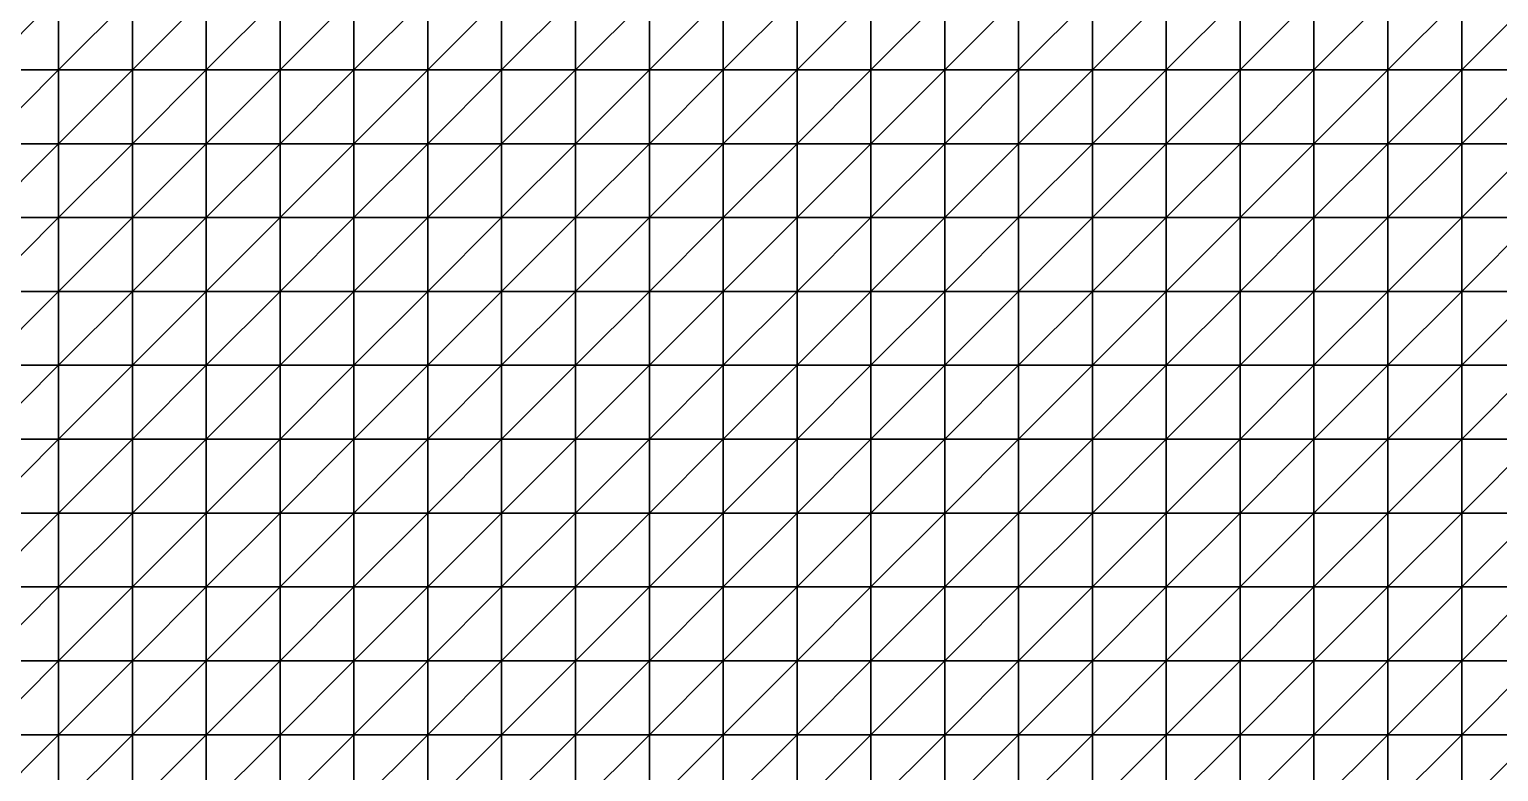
# Model space of a CAD drawing. Header units: metres. Extents: x 351000 to 353000, y 7455000 to 7457000.
# Drawn here: x 351490.1 to 351987.5, y 7455987.5 to 7456238.7 of the extents above; entities that cross this region are included whole.
import ezdxf

# ---------------------------------------------------------------- set-up
doc = ezdxf.new("R2010")
doc.units = ezdxf.units.M

msp = doc.modelspace()

# ---------------------------------------------------------------- linework, layer by layer
at = {"layer": 'TOPOGRAPHY'}
for points in [[(351475, 7456225, 1236.14), (351500, 7456225, 1240.16), (351500, 7456250, 1238.65)], [(351475, 7456225, 1236.14), (351500, 7456250, 1238.65), (351475, 7456250, 1235.26)], [(351500, 7456225, 1240.16), (351525, 7456225, 1244.39), (351525, 7456250, 1242.34)], [(351500, 7456225, 1240.16), (351525, 7456250, 1242.34), (351500, 7456250, 1238.65)], [(351525, 7456225, 1244.39), (351550, 7456225, 1248.75), (351550, 7456250, 1246.29)], [(351525, 7456225, 1244.39), (351550, 7456250, 1246.29), (351525, 7456250, 1242.34)], [(351550, 7456225, 1248.75), (351575, 7456225, 1253.19), (351575, 7456250, 1250.47)], [(351550, 7456225, 1248.75), (351575, 7456250, 1250.47), (351550, 7456250, 1246.29)], [(351575, 7456225, 1253.19), (351600, 7456225, 1257.64), (351600, 7456250, 1254.83)], [(351575, 7456225, 1253.19), (351600, 7456250, 1254.83), (351575, 7456250, 1250.47)], [(351600, 7456225, 1257.64), (351625, 7456225, 1262.03), (351625, 7456250, 1259.3)], [(351600, 7456225, 1257.64), (351625, 7456250, 1259.3), (351600, 7456250, 1254.83)], [(351625, 7456225, 1262.03), (351650, 7456225, 1266.3), (351650, 7456250, 1263.79)], [(351625, 7456225, 1262.03), (351650, 7456250, 1263.79), (351625, 7456250, 1259.3)], [(351650, 7456225, 1266.3), (351675, 7456225, 1270.37), (351675, 7456250, 1268.22)], [(351650, 7456225, 1266.3), (351675, 7456250, 1268.22), (351650, 7456250, 1263.79)], [(351675, 7456225, 1270.37), (351700, 7456225, 1274.17), (351700, 7456250, 1272.49)], [(351675, 7456225, 1270.37), (351700, 7456250, 1272.49), (351675, 7456250, 1268.22)], [(351700, 7456225, 1274.17), (351725, 7456225, 1277.64), (351725, 7456250, 1276.48)], [(351700, 7456225, 1274.17), (351725, 7456250, 1276.48), (351700, 7456250, 1272.49)], [(351725, 7456225, 1277.64), (351750, 7456225, 1280.73), (351750, 7456250, 1280.12)], [(351725, 7456225, 1277.64), (351750, 7456250, 1280.12), (351725, 7456250, 1276.48)], [(351750, 7456225, 1280.73), (351775, 7456225, 1283.38), (351775, 7456250, 1283.32)], [(351750, 7456225, 1280.73), (351775, 7456250, 1283.32), (351750, 7456250, 1280.12)], [(351775, 7456225, 1283.38), (351800, 7456225, 1285.57), (351800, 7456250, 1286.03)], [(351775, 7456225, 1283.38), (351800, 7456250, 1286.03), (351775, 7456250, 1283.32)], [(351800, 7456225, 1285.57), (351825, 7456225, 1287.32), (351825, 7456250, 1288.22)], [(351800, 7456225, 1285.57), (351825, 7456250, 1288.22), (351800, 7456250, 1286.03)], [(351825, 7456225, 1287.32), (351850, 7456225, 1288.64), (351850, 7456250, 1289.89)], [(351825, 7456225, 1287.32), (351850, 7456250, 1289.89), (351825, 7456250, 1288.22)], [(351850, 7456225, 1288.64), (351875, 7456225, 1289.57), (351875, 7456250, 1291.07)], [(351850, 7456225, 1288.64), (351875, 7456250, 1291.07), (351850, 7456250, 1289.89)], [(351875, 7456225, 1289.57), (351900, 7456225, 1290.19), (351900, 7456250, 1291.83)], [(351875, 7456225, 1289.57), (351900, 7456250, 1291.83), (351875, 7456250, 1291.07)], [(351900, 7456225, 1290.19), (351925, 7456225, 1290.58), (351925, 7456250, 1292.22)], [(351900, 7456225, 1290.19), (351925, 7456250, 1292.22), (351900, 7456250, 1291.83)], [(351925, 7456225, 1290.58), (351950, 7456225, 1290.82), (351950, 7456250, 1292.35)], [(351925, 7456225, 1290.58), (351950, 7456250, 1292.35), (351925, 7456250, 1292.22)], [(351950, 7456225, 1290.82), (351975, 7456225, 1291), (351975, 7456250, 1292.3)], [(351950, 7456225, 1290.82), (351975, 7456250, 1292.3), (351950, 7456250, 1292.35)], [(351975, 7456225, 1291), (352000, 7456225, 1291.18), (352000, 7456250, 1292.16)], [(351975, 7456225, 1291), (352000, 7456250, 1292.16), (351975, 7456250, 1292.3)], [(351475, 7456200, 1238.53), (351500, 7456200, 1242.89), (351500, 7456225, 1240.16)], [(351475, 7456200, 1238.53), (351500, 7456225, 1240.16), (351475, 7456225, 1236.14)], [(351500, 7456200, 1242.89), (351525, 7456200, 1247.34), (351525, 7456225, 1244.39)], [(351500, 7456200, 1242.89), (351525, 7456225, 1244.39), (351500, 7456225, 1240.16)], [(351525, 7456200, 1247.34), (351550, 7456200, 1251.79), (351550, 7456225, 1248.75)], [(351525, 7456200, 1247.34), (351550, 7456225, 1248.75), (351525, 7456225, 1244.39)], [(351550, 7456200, 1251.79), (351575, 7456200, 1256.15), (351575, 7456225, 1253.19)], [(351550, 7456200, 1251.79), (351575, 7456225, 1253.19), (351550, 7456225, 1248.75)], [(351575, 7456200, 1256.15), (351600, 7456200, 1260.38), (351600, 7456225, 1257.64)], [(351575, 7456200, 1256.15), (351600, 7456225, 1257.64), (351575, 7456225, 1253.19)], [(351600, 7456200, 1260.38), (351625, 7456200, 1264.43), (351625, 7456225, 1262.03)], [(351600, 7456200, 1260.38), (351625, 7456225, 1262.03), (351600, 7456225, 1257.64)], [(351625, 7456200, 1264.43), (351650, 7456200, 1268.24), (351650, 7456225, 1266.3)], [(351625, 7456200, 1264.43), (351650, 7456225, 1266.3), (351625, 7456225, 1262.03)], [(351650, 7456200, 1268.24), (351675, 7456200, 1271.78), (351675, 7456225, 1270.37)], [(351650, 7456200, 1268.24), (351675, 7456225, 1270.37), (351650, 7456225, 1266.3)], [(351675, 7456200, 1271.78), (351700, 7456200, 1275.03), (351700, 7456225, 1274.17)], [(351675, 7456200, 1271.78), (351700, 7456225, 1274.17), (351675, 7456225, 1270.37)], [(351700, 7456200, 1275.03), (351725, 7456200, 1277.95), (351725, 7456225, 1277.64)], [(351700, 7456200, 1275.03), (351725, 7456225, 1277.64), (351700, 7456225, 1274.17)], [(351725, 7456200, 1277.95), (351750, 7456200, 1280.51), (351750, 7456225, 1280.73)], [(351725, 7456200, 1277.95), (351750, 7456225, 1280.73), (351725, 7456225, 1277.64)], [(351750, 7456200, 1280.51), (351775, 7456200, 1282.72), (351775, 7456225, 1283.38)], [(351750, 7456200, 1280.51), (351775, 7456225, 1283.38), (351750, 7456225, 1280.73)], [(351775, 7456200, 1282.72), (351800, 7456200, 1284.57), (351800, 7456225, 1285.57)], [(351775, 7456200, 1282.72), (351800, 7456225, 1285.57), (351775, 7456225, 1283.38)], [(351800, 7456200, 1284.57), (351825, 7456200, 1286.06), (351825, 7456225, 1287.32)], [(351800, 7456200, 1284.57), (351825, 7456225, 1287.32), (351800, 7456225, 1285.57)], [(351825, 7456200, 1286.06), (351850, 7456200, 1287.24), (351850, 7456225, 1288.64)], [(351825, 7456200, 1286.06), (351850, 7456225, 1288.64), (351825, 7456225, 1287.32)], [(351850, 7456200, 1287.24), (351875, 7456200, 1288.14), (351875, 7456225, 1289.57)], [(351850, 7456200, 1287.24), (351875, 7456225, 1289.57), (351850, 7456225, 1288.64)], [(351875, 7456200, 1288.14), (351900, 7456200, 1288.83), (351900, 7456225, 1290.19)], [(351875, 7456200, 1288.14), (351900, 7456225, 1290.19), (351875, 7456225, 1289.57)], [(351900, 7456200, 1288.83), (351925, 7456200, 1289.36), (351925, 7456225, 1290.58)], [(351900, 7456200, 1288.83), (351925, 7456225, 1290.58), (351900, 7456225, 1290.19)], [(351925, 7456200, 1289.36), (351950, 7456200, 1289.81), (351950, 7456225, 1290.82)], [(351925, 7456200, 1289.36), (351950, 7456225, 1290.82), (351925, 7456225, 1290.58)], [(351950, 7456200, 1289.81), (351975, 7456200, 1290.25), (351975, 7456225, 1291)], [(351950, 7456200, 1289.81), (351975, 7456225, 1291), (351950, 7456225, 1290.82)], [(351975, 7456200, 1290.25), (352000, 7456200, 1290.74), (352000, 7456225, 1291.18)], [(351975, 7456200, 1290.25), (352000, 7456225, 1291.18), (351975, 7456225, 1291)], [(351475, 7456175, 1241.97), (351500, 7456175, 1246.33), (351500, 7456200, 1242.89)], [(351475, 7456175, 1241.97), (351500, 7456200, 1242.89), (351475, 7456200, 1238.53)], [(351500, 7456175, 1246.33), (351525, 7456175, 1250.64), (351525, 7456200, 1247.34)], [(351500, 7456175, 1246.33), (351525, 7456200, 1247.34), (351500, 7456200, 1242.89)], [(351525, 7456175, 1250.64), (351550, 7456175, 1254.83), (351550, 7456200, 1251.79)], [(351525, 7456175, 1250.64), (351550, 7456200, 1251.79), (351525, 7456200, 1247.34)], [(351550, 7456175, 1254.83), (351575, 7456175, 1258.82), (351575, 7456200, 1256.15)], [(351550, 7456175, 1254.83), (351575, 7456200, 1256.15), (351550, 7456200, 1251.79)], [(351575, 7456175, 1258.82), (351600, 7456175, 1262.58), (351600, 7456200, 1260.38)], [(351575, 7456175, 1258.82), (351600, 7456200, 1260.38), (351575, 7456200, 1256.15)], [(351600, 7456175, 1262.58), (351625, 7456175, 1266.09), (351625, 7456200, 1264.43)], [(351600, 7456175, 1262.58), (351625, 7456200, 1264.43), (351600, 7456200, 1260.38)], [(351625, 7456175, 1266.09), (351650, 7456175, 1269.33), (351650, 7456200, 1268.24)], [(351625, 7456175, 1266.09), (351650, 7456200, 1268.24), (351625, 7456200, 1264.43)], [(351650, 7456175, 1269.33), (351675, 7456175, 1272.31), (351675, 7456200, 1271.78)], [(351650, 7456175, 1269.33), (351675, 7456200, 1271.78), (351650, 7456200, 1268.24)], [(351675, 7456175, 1272.31), (351700, 7456175, 1275.04), (351700, 7456200, 1275.03)], [(351675, 7456175, 1272.31), (351700, 7456200, 1275.03), (351675, 7456200, 1271.78)], [(351700, 7456175, 1275.04), (351725, 7456175, 1277.51), (351725, 7456200, 1277.95)], [(351700, 7456175, 1275.04), (351725, 7456200, 1277.95), (351700, 7456200, 1275.03)], [(351725, 7456175, 1277.51), (351750, 7456175, 1279.73), (351750, 7456200, 1280.51)], [(351725, 7456175, 1277.51), (351750, 7456200, 1280.51), (351725, 7456200, 1277.95)], [(351750, 7456175, 1279.73), (351775, 7456175, 1281.7), (351775, 7456200, 1282.72)], [(351750, 7456175, 1279.73), (351775, 7456200, 1282.72), (351750, 7456200, 1280.51)], [(351775, 7456175, 1281.7), (351800, 7456175, 1283.43), (351800, 7456200, 1284.57)], [(351775, 7456175, 1281.7), (351800, 7456200, 1284.57), (351775, 7456200, 1282.72)], [(351800, 7456175, 1283.43), (351825, 7456175, 1284.91), (351825, 7456200, 1286.06)], [(351800, 7456175, 1283.43), (351825, 7456200, 1286.06), (351800, 7456200, 1284.57)], [(351825, 7456175, 1284.91), (351850, 7456175, 1286.18), (351850, 7456200, 1287.24)], [(351825, 7456175, 1284.91), (351850, 7456200, 1287.24), (351825, 7456200, 1286.06)], [(351850, 7456175, 1286.18), (351875, 7456175, 1287.24), (351875, 7456200, 1288.14)], [(351850, 7456175, 1286.18), (351875, 7456200, 1288.14), (351850, 7456200, 1287.24)], [(351875, 7456175, 1287.24), (351900, 7456175, 1288.14), (351900, 7456200, 1288.83)], [(351875, 7456175, 1287.24), (351900, 7456200, 1288.83), (351875, 7456200, 1288.14)], [(351900, 7456175, 1288.14), (351925, 7456175, 1288.9), (351925, 7456200, 1289.36)], [(351900, 7456175, 1288.14), (351925, 7456200, 1289.36), (351900, 7456200, 1288.83)], [(351925, 7456175, 1288.9), (351950, 7456175, 1289.58), (351950, 7456200, 1289.81)], [(351925, 7456175, 1288.9), (351950, 7456200, 1289.81), (351925, 7456200, 1289.36)], [(351950, 7456175, 1289.58), (351975, 7456175, 1290.23), (351975, 7456200, 1290.25)], [(351950, 7456175, 1289.58), (351975, 7456200, 1290.25), (351950, 7456200, 1289.81)], [(351975, 7456175, 1290.23), (352000, 7456175, 1290.88), (352000, 7456200, 1290.74)], [(351975, 7456175, 1290.23), (352000, 7456200, 1290.74), (351975, 7456200, 1290.25)], [(351475, 7456150, 1245.86), (351500, 7456150, 1249.87), (351500, 7456175, 1246.33)], [(351475, 7456150, 1245.86), (351500, 7456175, 1246.33), (351475, 7456175, 1241.97)], [(351500, 7456150, 1249.87), (351525, 7456150, 1253.74), (351525, 7456175, 1250.64)], [(351500, 7456150, 1249.87), (351525, 7456175, 1250.64), (351500, 7456175, 1246.33)], [(351525, 7456150, 1253.74), (351550, 7456150, 1257.41), (351550, 7456175, 1254.83)], [(351525, 7456150, 1253.74), (351550, 7456175, 1254.83), (351525, 7456175, 1250.64)], [(351550, 7456150, 1257.41), (351575, 7456150, 1260.83), (351575, 7456175, 1258.82)], [(351550, 7456150, 1257.41), (351575, 7456175, 1258.82), (351550, 7456175, 1254.83)], [(351575, 7456150, 1260.83), (351600, 7456150, 1264), (351600, 7456175, 1262.58)], [(351575, 7456150, 1260.83), (351600, 7456175, 1262.58), (351575, 7456175, 1258.82)], [(351600, 7456150, 1264), (351625, 7456150, 1266.91), (351625, 7456175, 1266.09)], [(351600, 7456150, 1264), (351625, 7456175, 1266.09), (351600, 7456175, 1262.58)], [(351625, 7456150, 1266.91), (351650, 7456150, 1269.61), (351650, 7456175, 1269.33)], [(351625, 7456150, 1266.91), (351650, 7456175, 1269.33), (351625, 7456175, 1266.09)], [(351650, 7456150, 1269.61), (351675, 7456150, 1272.12), (351675, 7456175, 1272.31)], [(351650, 7456150, 1269.61), (351675, 7456175, 1272.31), (351650, 7456175, 1269.33)], [(351675, 7456150, 1272.12), (351700, 7456150, 1274.47), (351700, 7456175, 1275.04)], [(351675, 7456150, 1272.12), (351700, 7456175, 1275.04), (351675, 7456175, 1272.31)], [(351700, 7456150, 1274.47), (351725, 7456150, 1276.69), (351725, 7456175, 1277.51)], [(351700, 7456150, 1274.47), (351725, 7456175, 1277.51), (351700, 7456175, 1275.04)], [(351725, 7456150, 1276.69), (351750, 7456150, 1278.78), (351750, 7456175, 1279.73)], [(351725, 7456150, 1276.69), (351750, 7456175, 1279.73), (351725, 7456175, 1277.51)], [(351750, 7456150, 1278.78), (351775, 7456150, 1280.75), (351775, 7456175, 1281.7)], [(351750, 7456150, 1278.78), (351775, 7456175, 1281.7), (351750, 7456175, 1279.73)], [(351775, 7456150, 1280.75), (351800, 7456150, 1282.59), (351800, 7456175, 1283.43)], [(351775, 7456150, 1280.75), (351800, 7456175, 1283.43), (351775, 7456175, 1281.7)], [(351800, 7456150, 1282.59), (351825, 7456150, 1284.28), (351825, 7456175, 1284.91)], [(351800, 7456150, 1282.59), (351825, 7456175, 1284.91), (351800, 7456175, 1283.43)], [(351825, 7456150, 1284.28), (351850, 7456150, 1285.8), (351850, 7456175, 1286.18)], [(351825, 7456150, 1284.28), (351850, 7456175, 1286.18), (351825, 7456175, 1284.91)], [(351850, 7456150, 1285.8), (351875, 7456150, 1287.15), (351875, 7456175, 1287.24)], [(351850, 7456150, 1285.8), (351875, 7456175, 1287.24), (351850, 7456175, 1286.18)], [(351875, 7456150, 1287.15), (351900, 7456150, 1288.31), (351900, 7456175, 1288.14)], [(351875, 7456150, 1287.15), (351900, 7456175, 1288.14), (351875, 7456175, 1287.24)], [(351900, 7456150, 1288.31), (351925, 7456150, 1289.29), (351925, 7456175, 1288.9)], [(351900, 7456150, 1288.31), (351925, 7456175, 1288.9), (351900, 7456175, 1288.14)], [(351925, 7456150, 1289.29), (351950, 7456150, 1290.12), (351950, 7456175, 1289.58)], [(351925, 7456150, 1289.29), (351950, 7456175, 1289.58), (351925, 7456175, 1288.9)], [(351950, 7456150, 1290.12), (351975, 7456150, 1290.83), (351975, 7456175, 1290.23)], [(351950, 7456150, 1290.12), (351975, 7456175, 1290.23), (351950, 7456175, 1289.58)], [(351975, 7456150, 1290.83), (352000, 7456150, 1291.46), (352000, 7456175, 1290.88)], [(351975, 7456150, 1290.83), (352000, 7456175, 1290.88), (351975, 7456175, 1290.23)], [(351475, 7456125, 1249.59), (351500, 7456125, 1253.03), (351500, 7456150, 1249.87)], [(351475, 7456125, 1249.59), (351500, 7456150, 1249.87), (351475, 7456150, 1245.86)], [(351500, 7456125, 1253.03), (351525, 7456125, 1256.29), (351525, 7456150, 1253.74)], [(351500, 7456125, 1253.03), (351525, 7456150, 1253.74), (351500, 7456150, 1249.87)], [(351525, 7456125, 1256.29), (351550, 7456125, 1259.33), (351550, 7456150, 1257.41)], [(351525, 7456125, 1256.29), (351550, 7456150, 1257.41), (351525, 7456150, 1253.74)], [(351550, 7456125, 1259.33), (351575, 7456125, 1262.13), (351575, 7456150, 1260.83)], [(351550, 7456125, 1259.33), (351575, 7456150, 1260.83), (351550, 7456150, 1257.41)], [(351575, 7456125, 1262.13), (351600, 7456125, 1264.72), (351600, 7456150, 1264)], [(351575, 7456125, 1262.13), (351600, 7456150, 1264), (351575, 7456150, 1260.83)], [(351600, 7456125, 1264.72), (351625, 7456125, 1267.13), (351625, 7456150, 1266.91)], [(351600, 7456125, 1264.72), (351625, 7456150, 1266.91), (351600, 7456150, 1264)], [(351625, 7456125, 1267.13), (351650, 7456125, 1269.41), (351650, 7456150, 1269.61)], [(351625, 7456125, 1267.13), (351650, 7456150, 1269.61), (351625, 7456150, 1266.91)], [(351650, 7456125, 1269.41), (351675, 7456125, 1271.62), (351675, 7456150, 1272.12)], [(351650, 7456125, 1269.41), (351675, 7456150, 1272.12), (351650, 7456150, 1269.61)], [(351675, 7456125, 1271.62), (351700, 7456125, 1273.79), (351700, 7456150, 1274.47)], [(351675, 7456125, 1271.62), (351700, 7456150, 1274.47), (351675, 7456150, 1272.12)], [(351700, 7456125, 1273.79), (351725, 7456125, 1275.96), (351725, 7456150, 1276.69)], [(351700, 7456125, 1273.79), (351725, 7456150, 1276.69), (351700, 7456150, 1274.47)], [(351725, 7456125, 1275.96), (351750, 7456125, 1278.13), (351750, 7456150, 1278.78)], [(351725, 7456125, 1275.96), (351750, 7456150, 1278.78), (351725, 7456150, 1276.69)], [(351750, 7456125, 1278.13), (351775, 7456125, 1280.29), (351775, 7456150, 1280.75)], [(351750, 7456125, 1278.13), (351775, 7456150, 1280.75), (351750, 7456150, 1278.78)], [(351775, 7456125, 1280.29), (351800, 7456125, 1282.39), (351800, 7456150, 1282.59)], [(351775, 7456125, 1280.29), (351800, 7456150, 1282.59), (351775, 7456150, 1280.75)], [(351800, 7456125, 1282.39), (351825, 7456125, 1284.39), (351825, 7456150, 1284.28)], [(351800, 7456125, 1282.39), (351825, 7456150, 1284.28), (351800, 7456150, 1282.59)], [(351825, 7456125, 1284.39), (351850, 7456125, 1286.24), (351850, 7456150, 1285.8)], [(351825, 7456125, 1284.39), (351850, 7456150, 1285.8), (351825, 7456150, 1284.28)], [(351850, 7456125, 1286.24), (351875, 7456125, 1287.88), (351875, 7456150, 1287.15)], [(351850, 7456125, 1286.24), (351875, 7456150, 1287.15), (351850, 7456150, 1285.8)], [(351875, 7456125, 1287.88), (351900, 7456125, 1289.26), (351900, 7456150, 1288.31)], [(351875, 7456125, 1287.88), (351900, 7456150, 1288.31), (351875, 7456150, 1287.15)], [(351900, 7456125, 1289.26), (351925, 7456125, 1290.38), (351925, 7456150, 1289.29)], [(351900, 7456125, 1289.26), (351925, 7456150, 1289.29), (351900, 7456150, 1288.31)], [(351925, 7456125, 1290.38), (351950, 7456125, 1291.23), (351950, 7456150, 1290.12)], [(351925, 7456125, 1290.38), (351950, 7456150, 1290.12), (351925, 7456150, 1289.29)], [(351950, 7456125, 1291.23), (351975, 7456125, 1291.82), (351975, 7456150, 1290.83)], [(351950, 7456125, 1291.23), (351975, 7456150, 1290.83), (351950, 7456150, 1290.12)], [(351975, 7456125, 1291.82), (352000, 7456125, 1292.23), (352000, 7456150, 1291.46)], [(351975, 7456125, 1291.82), (352000, 7456150, 1291.46), (351975, 7456150, 1290.83)], [(351475, 7456100, 1252.74), (351500, 7456100, 1255.55), (351500, 7456125, 1253.03)], [(351475, 7456100, 1252.74), (351500, 7456125, 1253.03), (351475, 7456125, 1249.59)], [(351500, 7456100, 1255.55), (351525, 7456100, 1258.19), (351525, 7456125, 1256.29)], [(351500, 7456100, 1255.55), (351525, 7456125, 1256.29), (351500, 7456125, 1253.03)], [(351525, 7456100, 1258.19), (351550, 7456100, 1260.66), (351550, 7456125, 1259.33)], [(351525, 7456100, 1258.19), (351550, 7456125, 1259.33), (351525, 7456125, 1256.29)], [(351550, 7456100, 1260.66), (351575, 7456100, 1262.95), (351575, 7456125, 1262.13)], [(351550, 7456100, 1260.66), (351575, 7456125, 1262.13), (351550, 7456125, 1259.33)], [(351575, 7456100, 1262.95), (351600, 7456100, 1265.11), (351600, 7456125, 1264.72)], [(351575, 7456100, 1262.95), (351600, 7456125, 1264.72), (351575, 7456125, 1262.13)], [(351600, 7456100, 1265.11), (351625, 7456100, 1267.19), (351625, 7456125, 1267.13)], [(351600, 7456100, 1265.11), (351625, 7456125, 1267.13), (351600, 7456125, 1264.72)], [(351625, 7456100, 1267.19), (351650, 7456100, 1269.25), (351650, 7456125, 1269.41)], [(351625, 7456100, 1267.19), (351650, 7456125, 1269.41), (351625, 7456125, 1267.13)], [(351650, 7456100, 1269.25), (351675, 7456100, 1271.35), (351675, 7456125, 1271.62)], [(351650, 7456100, 1269.25), (351675, 7456125, 1271.62), (351650, 7456125, 1269.41)], [(351675, 7456100, 1271.35), (351700, 7456100, 1273.52), (351700, 7456125, 1273.79)], [(351675, 7456100, 1271.35), (351700, 7456125, 1273.79), (351675, 7456125, 1271.62)], [(351700, 7456100, 1273.52), (351725, 7456100, 1275.79), (351725, 7456125, 1275.96)], [(351700, 7456100, 1273.52), (351725, 7456125, 1275.96), (351700, 7456125, 1273.79)], [(351725, 7456100, 1275.79), (351750, 7456100, 1278.15), (351750, 7456125, 1278.13)], [(351725, 7456100, 1275.79), (351750, 7456125, 1278.13), (351725, 7456125, 1275.96)], [(351750, 7456100, 1278.15), (351775, 7456100, 1280.56), (351775, 7456125, 1280.29)], [(351750, 7456100, 1278.15), (351775, 7456125, 1280.29), (351750, 7456125, 1278.13)], [(351775, 7456100, 1280.56), (351800, 7456100, 1282.95), (351800, 7456125, 1282.39)], [(351775, 7456100, 1280.56), (351800, 7456125, 1282.39), (351775, 7456125, 1280.29)], [(351800, 7456100, 1282.95), (351825, 7456100, 1285.25), (351825, 7456125, 1284.39)], [(351800, 7456100, 1282.95), (351825, 7456125, 1284.39), (351800, 7456125, 1282.39)], [(351825, 7456100, 1285.25), (351850, 7456100, 1287.36), (351850, 7456125, 1286.24)], [(351825, 7456100, 1285.25), (351850, 7456125, 1286.24), (351825, 7456125, 1284.39)], [(351850, 7456100, 1287.36), (351875, 7456100, 1289.21), (351875, 7456125, 1287.88)], [(351850, 7456100, 1287.36), (351875, 7456125, 1287.88), (351850, 7456125, 1286.24)], [(351875, 7456100, 1289.21), (351900, 7456100, 1290.71), (351900, 7456125, 1289.26)], [(351875, 7456100, 1289.21), (351900, 7456125, 1289.26), (351875, 7456125, 1287.88)], [(351900, 7456100, 1290.71), (351925, 7456100, 1291.82), (351925, 7456125, 1290.38)], [(351900, 7456100, 1290.71), (351925, 7456125, 1290.38), (351900, 7456125, 1289.26)], [(351925, 7456100, 1291.82), (351950, 7456100, 1292.54), (351950, 7456125, 1291.23)], [(351925, 7456100, 1291.82), (351950, 7456125, 1291.23), (351925, 7456125, 1290.38)], [(351950, 7456100, 1292.54), (351975, 7456100, 1292.9), (351975, 7456125, 1291.82)], [(351950, 7456100, 1292.54), (351975, 7456125, 1291.82), (351950, 7456125, 1291.23)], [(351975, 7456100, 1292.9), (352000, 7456100, 1292.95), (352000, 7456125, 1292.23)], [(351975, 7456100, 1292.9), (352000, 7456125, 1292.23), (351975, 7456125, 1291.82)], [(351475, 7456075, 1255.14), (351500, 7456075, 1257.43), (351500, 7456100, 1255.55)], [(351475, 7456075, 1255.14), (351500, 7456100, 1255.55), (351475, 7456100, 1252.74)], [(351500, 7456075, 1257.43), (351525, 7456075, 1259.63), (351525, 7456100, 1258.19)], [(351500, 7456075, 1257.43), (351525, 7456100, 1258.19), (351500, 7456100, 1255.55)], [(351525, 7456075, 1259.63), (351550, 7456075, 1261.72), (351550, 7456100, 1260.66)], [(351525, 7456075, 1259.63), (351550, 7456100, 1260.66), (351525, 7456100, 1258.19)], [(351550, 7456075, 1261.72), (351575, 7456075, 1263.73), (351575, 7456100, 1262.95)], [(351550, 7456075, 1261.72), (351575, 7456100, 1262.95), (351550, 7456100, 1260.66)], [(351575, 7456075, 1263.73), (351600, 7456075, 1265.69), (351600, 7456100, 1265.11)], [(351575, 7456075, 1263.73), (351600, 7456100, 1265.11), (351575, 7456100, 1262.95)], [(351600, 7456075, 1265.69), (351625, 7456075, 1267.65), (351625, 7456100, 1267.19)], [(351600, 7456075, 1265.69), (351625, 7456100, 1267.19), (351600, 7456100, 1265.11)], [(351625, 7456075, 1267.65), (351650, 7456075, 1269.68), (351650, 7456100, 1269.25)], [(351625, 7456075, 1267.65), (351650, 7456100, 1269.25), (351625, 7456100, 1267.19)], [(351650, 7456075, 1269.68), (351675, 7456075, 1271.8), (351675, 7456100, 1271.35)], [(351650, 7456075, 1269.68), (351675, 7456100, 1271.35), (351650, 7456100, 1269.25)], [(351675, 7456075, 1271.8), (351700, 7456075, 1274.07), (351700, 7456100, 1273.52)], [(351675, 7456075, 1271.8), (351700, 7456100, 1273.52), (351675, 7456100, 1271.35)], [(351700, 7456075, 1274.07), (351725, 7456075, 1276.48), (351725, 7456100, 1275.79)], [(351700, 7456075, 1274.07), (351725, 7456100, 1275.79), (351700, 7456100, 1273.52)], [(351725, 7456075, 1276.48), (351750, 7456075, 1279.01), (351750, 7456100, 1278.15)], [(351725, 7456075, 1276.48), (351750, 7456100, 1278.15), (351725, 7456100, 1275.79)], [(351750, 7456075, 1279.01), (351775, 7456075, 1281.6), (351775, 7456100, 1280.56)], [(351750, 7456075, 1279.01), (351775, 7456100, 1280.56), (351750, 7456100, 1278.15)], [(351775, 7456075, 1281.6), (351800, 7456075, 1284.18), (351800, 7456100, 1282.95)], [(351775, 7456075, 1281.6), (351800, 7456100, 1282.95), (351775, 7456100, 1280.56)], [(351800, 7456075, 1284.18), (351825, 7456075, 1286.63), (351825, 7456100, 1285.25)], [(351800, 7456075, 1284.18), (351825, 7456100, 1285.25), (351800, 7456100, 1282.95)], [(351825, 7456075, 1286.63), (351850, 7456075, 1288.86), (351850, 7456100, 1287.36)], [(351825, 7456075, 1286.63), (351850, 7456100, 1287.36), (351825, 7456100, 1285.25)], [(351850, 7456075, 1288.86), (351875, 7456075, 1290.75), (351875, 7456100, 1289.21)], [(351850, 7456075, 1288.86), (351875, 7456100, 1289.21), (351850, 7456100, 1287.36)], [(351875, 7456075, 1290.75), (351900, 7456075, 1292.22), (351900, 7456100, 1290.71)], [(351875, 7456075, 1290.75), (351900, 7456100, 1290.71), (351875, 7456100, 1289.21)], [(351900, 7456075, 1292.22), (351925, 7456075, 1293.23), (351925, 7456100, 1291.82)], [(351900, 7456075, 1292.22), (351925, 7456100, 1291.82), (351900, 7456100, 1290.71)], [(351925, 7456075, 1293.23), (351950, 7456075, 1293.75), (351950, 7456100, 1292.54)], [(351925, 7456075, 1293.23), (351950, 7456100, 1292.54), (351925, 7456100, 1291.82)], [(351950, 7456075, 1293.75), (351975, 7456075, 1293.83), (351975, 7456100, 1292.9)], [(351950, 7456075, 1293.75), (351975, 7456100, 1292.9), (351950, 7456100, 1292.54)], [(351975, 7456075, 1293.83), (352000, 7456075, 1293.54), (352000, 7456100, 1292.95)], [(351975, 7456075, 1293.83), (352000, 7456100, 1292.95), (351975, 7456100, 1292.9)], [(351475, 7456050, 1256.92), (351500, 7456050, 1258.96), (351500, 7456075, 1257.43)], [(351475, 7456050, 1256.92), (351500, 7456075, 1257.43), (351475, 7456075, 1255.14)], [(351500, 7456050, 1258.96), (351525, 7456050, 1260.99), (351525, 7456075, 1259.63)], [(351500, 7456050, 1258.96), (351525, 7456075, 1259.63), (351500, 7456075, 1257.43)], [(351525, 7456050, 1260.99), (351550, 7456050, 1263), (351550, 7456075, 1261.72)], [(351525, 7456050, 1260.99), (351550, 7456075, 1261.72), (351525, 7456075, 1259.63)], [(351550, 7456050, 1263), (351575, 7456050, 1264.99), (351575, 7456075, 1263.73)], [(351550, 7456050, 1263), (351575, 7456075, 1263.73), (351550, 7456075, 1261.72)], [(351575, 7456050, 1264.99), (351600, 7456050, 1266.98), (351600, 7456075, 1265.69)], [(351575, 7456050, 1264.99), (351600, 7456075, 1265.69), (351575, 7456075, 1263.73)], [(351600, 7456050, 1266.98), (351625, 7456050, 1269.01), (351625, 7456075, 1267.65)], [(351600, 7456050, 1266.98), (351625, 7456075, 1267.65), (351600, 7456075, 1265.69)], [(351625, 7456050, 1269.01), (351650, 7456050, 1271.11), (351650, 7456075, 1269.68)], [(351625, 7456050, 1269.01), (351650, 7456075, 1269.68), (351625, 7456075, 1267.65)], [(351650, 7456050, 1271.11), (351675, 7456050, 1273.32), (351675, 7456075, 1271.8)], [(351650, 7456050, 1271.11), (351675, 7456075, 1271.8), (351650, 7456075, 1269.68)], [(351675, 7456050, 1273.32), (351700, 7456050, 1275.65), (351700, 7456075, 1274.07)], [(351675, 7456050, 1273.32), (351700, 7456075, 1274.07), (351675, 7456075, 1271.8)], [(351700, 7456050, 1275.65), (351725, 7456050, 1278.11), (351725, 7456075, 1276.48)], [(351700, 7456050, 1275.65), (351725, 7456075, 1276.48), (351700, 7456075, 1274.07)], [(351725, 7456050, 1278.11), (351750, 7456050, 1280.66), (351750, 7456075, 1279.01)], [(351725, 7456050, 1278.11), (351750, 7456075, 1279.01), (351725, 7456075, 1276.48)], [(351750, 7456050, 1280.66), (351775, 7456050, 1283.24), (351775, 7456075, 1281.6)], [(351750, 7456050, 1280.66), (351775, 7456075, 1281.6), (351750, 7456075, 1279.01)], [(351775, 7456050, 1283.24), (351800, 7456050, 1285.78), (351800, 7456075, 1284.18)], [(351775, 7456050, 1283.24), (351800, 7456075, 1284.18), (351775, 7456075, 1281.6)], [(351800, 7456050, 1285.78), (351825, 7456050, 1288.18), (351825, 7456075, 1286.63)], [(351800, 7456050, 1285.78), (351825, 7456075, 1286.63), (351800, 7456075, 1284.18)], [(351825, 7456050, 1288.18), (351850, 7456050, 1290.32), (351850, 7456075, 1288.86)], [(351825, 7456050, 1288.18), (351850, 7456075, 1288.86), (351825, 7456075, 1286.63)], [(351850, 7456050, 1290.32), (351875, 7456050, 1292.1), (351875, 7456075, 1290.75)], [(351850, 7456050, 1290.32), (351875, 7456075, 1290.75), (351850, 7456075, 1288.86)], [(351875, 7456050, 1292.1), (351900, 7456050, 1293.44), (351900, 7456075, 1292.22)], [(351875, 7456050, 1292.1), (351900, 7456075, 1292.22), (351875, 7456075, 1290.75)], [(351900, 7456050, 1293.44), (351925, 7456050, 1294.29), (351925, 7456075, 1293.23)], [(351900, 7456050, 1293.44), (351925, 7456075, 1293.23), (351900, 7456075, 1292.22)], [(351925, 7456050, 1294.29), (351950, 7456050, 1294.64), (351950, 7456075, 1293.75)], [(351925, 7456050, 1294.29), (351950, 7456075, 1293.75), (351925, 7456075, 1293.23)], [(351950, 7456050, 1294.64), (351975, 7456050, 1294.54), (351975, 7456075, 1293.83)], [(351950, 7456050, 1294.64), (351975, 7456075, 1293.83), (351950, 7456075, 1293.75)], [(351975, 7456050, 1294.54), (352000, 7456050, 1294.07), (352000, 7456075, 1293.54)], [(351975, 7456050, 1294.54), (352000, 7456075, 1293.54), (351975, 7456075, 1293.83)], [(351475, 7456025, 1258.4), (351500, 7456025, 1260.52), (351500, 7456050, 1258.96)], [(351475, 7456025, 1258.4), (351500, 7456050, 1258.96), (351475, 7456050, 1256.92)], [(351500, 7456025, 1260.52), (351525, 7456025, 1262.71), (351525, 7456050, 1260.99)], [(351500, 7456025, 1260.52), (351525, 7456050, 1260.99), (351500, 7456050, 1258.96)], [(351525, 7456025, 1262.71), (351550, 7456025, 1264.93), (351550, 7456050, 1263)], [(351525, 7456025, 1262.71), (351550, 7456050, 1263), (351525, 7456050, 1260.99)], [(351550, 7456025, 1264.93), (351575, 7456025, 1267.14), (351575, 7456050, 1264.99)], [(351550, 7456025, 1264.93), (351575, 7456050, 1264.99), (351550, 7456050, 1263)], [(351575, 7456025, 1267.14), (351600, 7456025, 1269.34), (351600, 7456050, 1266.98)], [(351575, 7456025, 1267.14), (351600, 7456050, 1266.98), (351575, 7456050, 1264.99)], [(351600, 7456025, 1269.34), (351625, 7456025, 1271.53), (351625, 7456050, 1269.01)], [(351600, 7456025, 1269.34), (351625, 7456050, 1269.01), (351600, 7456050, 1266.98)], [(351625, 7456025, 1271.53), (351650, 7456025, 1273.73), (351650, 7456050, 1271.11)], [(351625, 7456025, 1271.53), (351650, 7456050, 1271.11), (351625, 7456050, 1269.01)], [(351650, 7456025, 1273.73), (351675, 7456025, 1275.95), (351675, 7456050, 1273.32)], [(351650, 7456025, 1273.73), (351675, 7456050, 1273.32), (351650, 7456050, 1271.11)], [(351675, 7456025, 1275.95), (351700, 7456025, 1278.22), (351700, 7456050, 1275.65)], [(351675, 7456025, 1275.95), (351700, 7456050, 1275.65), (351675, 7456050, 1273.32)], [(351700, 7456025, 1278.22), (351725, 7456025, 1280.52), (351725, 7456050, 1278.11)], [(351700, 7456025, 1278.22), (351725, 7456050, 1278.11), (351700, 7456050, 1275.65)], [(351725, 7456025, 1280.52), (351750, 7456025, 1282.85), (351750, 7456050, 1280.66)], [(351725, 7456025, 1280.52), (351750, 7456050, 1280.66), (351725, 7456050, 1278.11)], [(351750, 7456025, 1282.85), (351775, 7456025, 1285.17), (351775, 7456050, 1283.24)], [(351750, 7456025, 1282.85), (351775, 7456050, 1283.24), (351750, 7456050, 1280.66)], [(351775, 7456025, 1285.17), (351800, 7456025, 1287.42), (351800, 7456050, 1285.78)], [(351775, 7456025, 1285.17), (351800, 7456050, 1285.78), (351775, 7456050, 1283.24)], [(351800, 7456025, 1287.42), (351825, 7456025, 1289.52), (351825, 7456050, 1288.18)], [(351800, 7456025, 1287.42), (351825, 7456050, 1288.18), (351800, 7456050, 1285.78)], [(351825, 7456025, 1289.52), (351850, 7456025, 1291.4), (351850, 7456050, 1290.32)], [(351825, 7456025, 1289.52), (351850, 7456050, 1290.32), (351825, 7456050, 1288.18)], [(351850, 7456025, 1291.4), (351875, 7456025, 1292.96), (351875, 7456050, 1292.1)], [(351850, 7456025, 1291.4), (351875, 7456050, 1292.1), (351850, 7456050, 1290.32)], [(351875, 7456025, 1292.96), (351900, 7456025, 1294.14), (351900, 7456050, 1293.44)], [(351875, 7456025, 1292.96), (351900, 7456050, 1293.44), (351875, 7456050, 1292.1)], [(351900, 7456025, 1294.14), (351925, 7456025, 1294.9), (351925, 7456050, 1294.29)], [(351900, 7456025, 1294.14), (351925, 7456050, 1294.29), (351900, 7456050, 1293.44)], [(351925, 7456025, 1294.9), (351950, 7456025, 1295.22), (351950, 7456050, 1294.64)], [(351925, 7456025, 1294.9), (351950, 7456050, 1294.64), (351925, 7456050, 1294.29)], [(351950, 7456025, 1295.22), (351975, 7456025, 1295.16), (351975, 7456050, 1294.54)], [(351950, 7456025, 1295.22), (351975, 7456050, 1294.54), (351950, 7456050, 1294.64)], [(351975, 7456025, 1295.16), (352000, 7456025, 1294.78), (352000, 7456050, 1294.07)], [(351975, 7456025, 1295.16), (352000, 7456050, 1294.07), (351975, 7456050, 1294.54)], [(351475, 7456000, 1260.01), (351500, 7456000, 1262.52), (351500, 7456025, 1260.52)], [(351475, 7456000, 1260.01), (351500, 7456025, 1260.52), (351475, 7456025, 1258.4)], [(351500, 7456000, 1262.52), (351525, 7456000, 1265.14), (351525, 7456025, 1262.71)], [(351500, 7456000, 1262.52), (351525, 7456025, 1262.71), (351500, 7456025, 1260.52)], [(351525, 7456000, 1265.14), (351550, 7456000, 1267.78), (351550, 7456025, 1264.93)], [(351525, 7456000, 1265.14), (351550, 7456025, 1264.93), (351525, 7456025, 1262.71)], [(351550, 7456000, 1267.78), (351575, 7456000, 1270.37), (351575, 7456025, 1267.14)], [(351550, 7456000, 1267.78), (351575, 7456025, 1267.14), (351550, 7456025, 1264.93)], [(351575, 7456000, 1270.37), (351600, 7456000, 1272.85), (351600, 7456025, 1269.34)], [(351575, 7456000, 1270.37), (351600, 7456025, 1269.34), (351575, 7456025, 1267.14)], [(351600, 7456000, 1272.85), (351625, 7456000, 1275.2), (351625, 7456025, 1271.53)], [(351600, 7456000, 1272.85), (351625, 7456025, 1271.53), (351600, 7456025, 1269.34)], [(351625, 7456000, 1275.2), (351650, 7456000, 1277.41), (351650, 7456025, 1273.73)], [(351625, 7456000, 1275.2), (351650, 7456025, 1273.73), (351625, 7456025, 1271.53)], [(351650, 7456000, 1277.41), (351675, 7456000, 1279.5), (351675, 7456025, 1275.95)], [(351650, 7456000, 1277.41), (351675, 7456025, 1275.95), (351650, 7456025, 1273.73)], [(351675, 7456000, 1279.5), (351700, 7456000, 1281.49), (351700, 7456025, 1278.22)], [(351675, 7456000, 1279.5), (351700, 7456025, 1278.22), (351675, 7456025, 1275.95)], [(351700, 7456000, 1281.49), (351725, 7456000, 1283.4), (351725, 7456025, 1280.52)], [(351700, 7456000, 1281.49), (351725, 7456025, 1280.52), (351700, 7456025, 1278.22)], [(351725, 7456000, 1283.4), (351750, 7456000, 1285.25), (351750, 7456025, 1282.85)], [(351725, 7456000, 1283.4), (351750, 7456025, 1282.85), (351725, 7456025, 1280.52)], [(351750, 7456000, 1285.25), (351775, 7456000, 1287.05), (351775, 7456025, 1285.17)], [(351750, 7456000, 1285.25), (351775, 7456025, 1285.17), (351750, 7456025, 1282.85)], [(351775, 7456000, 1287.05), (351800, 7456000, 1288.78), (351800, 7456025, 1287.42)], [(351775, 7456000, 1287.05), (351800, 7456025, 1287.42), (351775, 7456025, 1285.17)], [(351800, 7456000, 1288.78), (351825, 7456000, 1290.42), (351825, 7456025, 1289.52)], [(351800, 7456000, 1288.78), (351825, 7456025, 1289.52), (351800, 7456025, 1287.42)], [(351825, 7456000, 1290.42), (351850, 7456000, 1291.93), (351850, 7456025, 1291.4)], [(351825, 7456000, 1290.42), (351850, 7456025, 1291.4), (351825, 7456025, 1289.52)], [(351850, 7456000, 1291.93), (351875, 7456000, 1293.25), (351875, 7456025, 1292.96)], [(351850, 7456000, 1291.93), (351875, 7456025, 1292.96), (351850, 7456025, 1291.4)], [(351875, 7456000, 1293.25), (351900, 7456000, 1294.33), (351900, 7456025, 1294.14)], [(351875, 7456000, 1293.25), (351900, 7456025, 1294.14), (351875, 7456025, 1292.96)], [(351900, 7456000, 1294.33), (351925, 7456000, 1295.15), (351925, 7456025, 1294.9)], [(351900, 7456000, 1294.33), (351925, 7456025, 1294.9), (351900, 7456025, 1294.14)], [(351925, 7456000, 1295.15), (351950, 7456000, 1295.68), (351950, 7456025, 1295.22)], [(351925, 7456000, 1295.15), (351950, 7456025, 1295.22), (351925, 7456025, 1294.9)], [(351950, 7456000, 1295.68), (351975, 7456000, 1295.95), (351975, 7456025, 1295.16)], [(351950, 7456000, 1295.68), (351975, 7456025, 1295.16), (351950, 7456025, 1295.22)], [(351975, 7456000, 1295.95), (352000, 7456000, 1296.01), (352000, 7456025, 1294.78)], [(351975, 7456000, 1295.95), (352000, 7456025, 1294.78), (351975, 7456025, 1295.16)], [(351475, 7455975, 1262.07), (351500, 7455975, 1265.2), (351500, 7456000, 1262.52)], [(351475, 7455975, 1262.07), (351500, 7456000, 1262.52), (351475, 7456000, 1260.01)], [(351500, 7455975, 1265.2), (351525, 7455975, 1268.41), (351525, 7456000, 1265.14)], [(351500, 7455975, 1265.2), (351525, 7456000, 1265.14), (351500, 7456000, 1262.52)], [(351525, 7455975, 1268.41), (351550, 7455975, 1271.56), (351550, 7456000, 1267.78)], [(351525, 7455975, 1268.41), (351550, 7456000, 1267.78), (351525, 7456000, 1265.14)], [(351550, 7455975, 1271.56), (351575, 7455975, 1274.55), (351575, 7456000, 1270.37)], [(351550, 7455975, 1271.56), (351575, 7456000, 1270.37), (351550, 7456000, 1267.78)], [(351575, 7455975, 1274.55), (351600, 7455975, 1277.28), (351600, 7456000, 1272.85)], [(351575, 7455975, 1274.55), (351600, 7456000, 1272.85), (351575, 7456000, 1270.37)], [(351600, 7455975, 1277.28), (351625, 7455975, 1279.7), (351625, 7456000, 1275.2)], [(351600, 7455975, 1277.28), (351625, 7456000, 1275.2), (351600, 7456000, 1272.85)], [(351625, 7455975, 1279.7), (351650, 7455975, 1281.79), (351650, 7456000, 1277.41)], [(351625, 7455975, 1279.7), (351650, 7456000, 1277.41), (351625, 7456000, 1275.2)], [(351650, 7455975, 1281.79), (351675, 7455975, 1283.57), (351675, 7456000, 1279.5)], [(351650, 7455975, 1281.79), (351675, 7456000, 1279.5), (351650, 7456000, 1277.41)], [(351675, 7455975, 1283.57), (351700, 7455975, 1285.08), (351700, 7456000, 1281.49)], [(351675, 7455975, 1283.57), (351700, 7456000, 1281.49), (351675, 7456000, 1279.5)], [(351700, 7455975, 1285.08), (351725, 7455975, 1286.38), (351725, 7456000, 1283.4)], [(351700, 7455975, 1285.08), (351725, 7456000, 1283.4), (351700, 7456000, 1281.49)], [(351725, 7455975, 1286.38), (351750, 7455975, 1287.55), (351750, 7456000, 1285.25)], [(351725, 7455975, 1286.38), (351750, 7456000, 1285.25), (351725, 7456000, 1283.4)], [(351750, 7455975, 1287.55), (351775, 7455975, 1288.66), (351775, 7456000, 1287.05)], [(351750, 7455975, 1287.55), (351775, 7456000, 1287.05), (351750, 7456000, 1285.25)], [(351775, 7455975, 1288.66), (351800, 7455975, 1289.74), (351800, 7456000, 1288.78)], [(351775, 7455975, 1288.66), (351800, 7456000, 1288.78), (351775, 7456000, 1287.05)], [(351800, 7455975, 1289.74), (351825, 7455975, 1290.85), (351825, 7456000, 1290.42)], [(351800, 7455975, 1289.74), (351825, 7456000, 1290.42), (351800, 7456000, 1288.78)], [(351825, 7455975, 1290.85), (351850, 7455975, 1291.98), (351850, 7456000, 1291.93)], [(351825, 7455975, 1290.85), (351850, 7456000, 1291.93), (351825, 7456000, 1290.42)], [(351850, 7455975, 1291.98), (351875, 7455975, 1293.12), (351875, 7456000, 1293.25)], [(351850, 7455975, 1291.98), (351875, 7456000, 1293.25), (351850, 7456000, 1291.93)], [(351875, 7455975, 1293.12), (351900, 7455975, 1294.25), (351900, 7456000, 1294.33)], [(351875, 7455975, 1293.12), (351900, 7456000, 1294.33), (351875, 7456000, 1293.25)], [(351900, 7455975, 1294.25), (351925, 7455975, 1295.33), (351925, 7456000, 1295.15)], [(351900, 7455975, 1294.25), (351925, 7456000, 1295.15), (351900, 7456000, 1294.33)], [(351925, 7455975, 1295.33), (351950, 7455975, 1296.33), (351950, 7456000, 1295.68)], [(351925, 7455975, 1295.33), (351950, 7456000, 1295.68), (351925, 7456000, 1295.15)], [(351950, 7455975, 1296.33), (351975, 7455975, 1297.24), (351975, 7456000, 1295.95)], [(351950, 7455975, 1296.33), (351975, 7456000, 1295.95), (351950, 7456000, 1295.68)], [(351975, 7455975, 1297.24), (352000, 7455975, 1298.04), (352000, 7456000, 1296.01)], [(351975, 7455975, 1297.24), (352000, 7456000, 1296.01), (351975, 7456000, 1295.95)]]:
    msp.add_3dface(points, dxfattribs=at)

doc.saveas('drawing.dxf')
